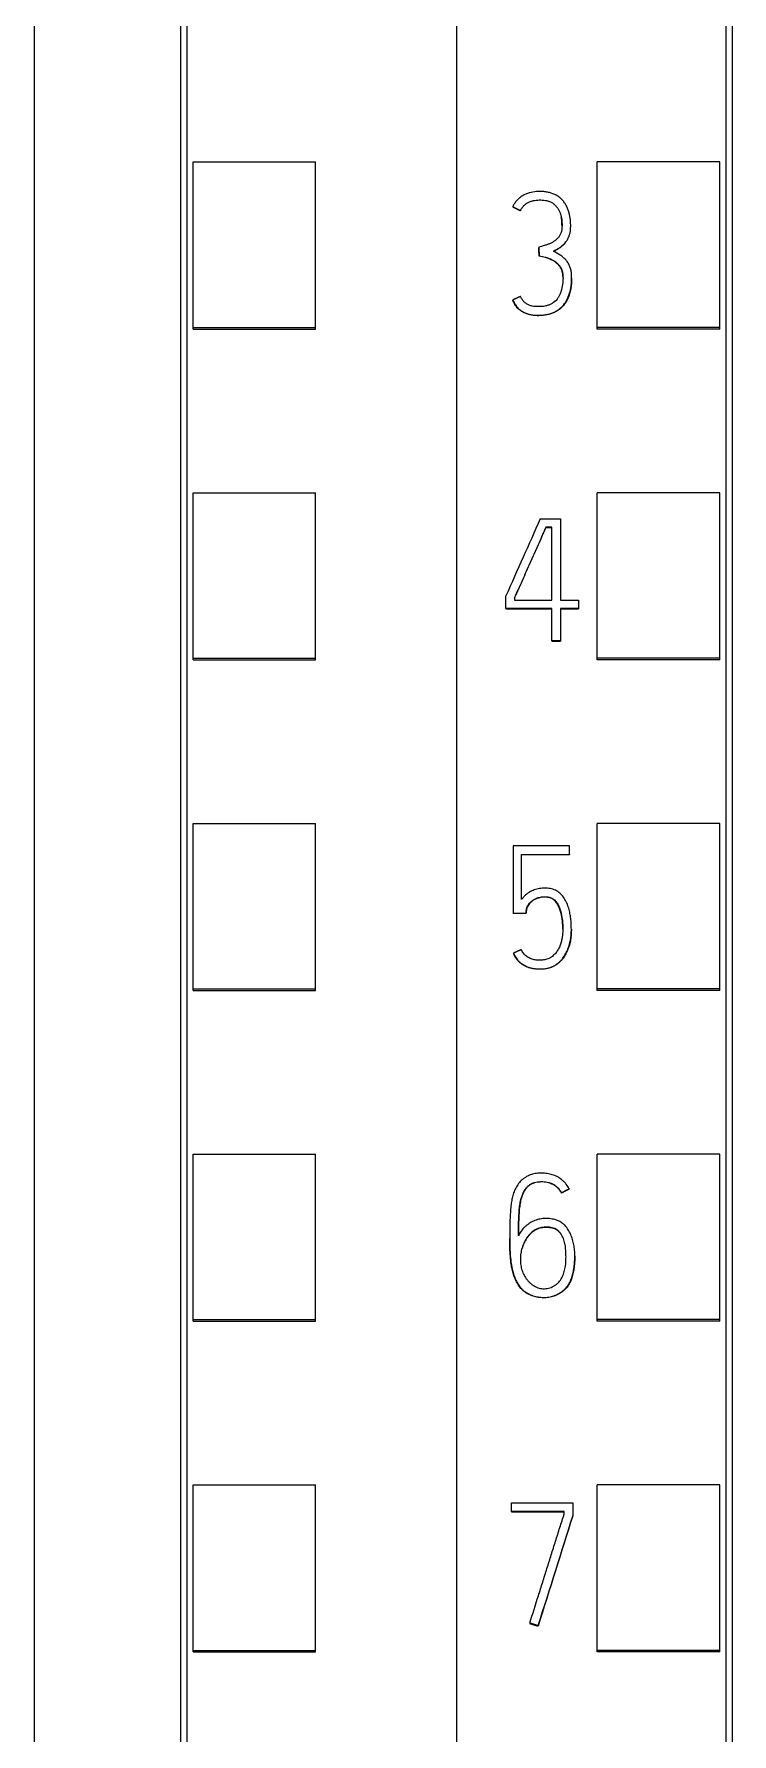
# Model space of a CAD drawing. Header units: millimetres. Extents: x 4134 to 7422, y 1400 to 3585.
# Drawn here: x 6035.75 to 6047.15, y 3314.99 to 3342.76 of the extents above; entities that cross this region are included whole.
import ezdxf

# ---------------------------------------------------------------- set-up
doc = ezdxf.new("R2010")
doc.units = ezdxf.units.MM
doc.layers.add('000-PI-Oprema', color=30, linetype='Continuous', lineweight=5)

# ---------------------------------------------------------------- blocks, each defined once
blk = doc.blocks.new('S7-1500 DQ HF - 6ES7522-1BL01-0AB0')
at = {"layer": '000-PI-Oprema', "color": 0, "linetype": 'ByBlock', "lineweight": 0}
for p, q in [((0, 134.681), (0, 21.262)), ((4.4, 132.4), (4.4, 23.585)), ((2.3, 112.178), (2.3, 114.881)), ((4.3, 114.881), (2.3, 114.881)), ((4.3, 112.178), (4.3, 114.881)), ((0.919, 114.15), (0.919, 114.144)), ((1.046, 114.087), (1.046, 114.081)), ((1.865, 113.833), (1.865, 113.839)), ((1.343, 113.487), (1.343, 113.481)), ((1.351, 113.349), (1.351, 113.343)), ((1.881, 112.982), (1.881, 112.989)), ((0.919, 112.628), (0.919, 112.622)), ((4.3, 112.178), (2.3, 112.178)), ((2.3, 112.149), (2.3, 112.178)), ((4.3, 112.149), (4.3, 112.178)), ((4.3, 112.149), (2.3, 112.149)), ((2.3, 106.777), (2.3, 109.479)), ((4.3, 109.479), (2.3, 109.479)), ((4.3, 106.777), (4.3, 109.479)), ((1.368, 109.054), (1.698, 109.054)), ((1.46, 108.916), (1.46, 108.909)), ((1.557, 108.916), (1.46, 108.916)), ((1.46, 108.909), (1.557, 108.909)), ((1.557, 107.727), (1.557, 108.916)), ((1.698, 109.054), (1.698, 107.727)), ((0.808, 107.589), (0.808, 107.794)), ((0.946, 107.763), (0.946, 107.727)), ((0.946, 107.727), (1.557, 107.727)), ((1.698, 107.727), (1.992, 107.727)), ((1.992, 107.727), (1.992, 107.589)), ((0.808, 107.589), (0.808, 107.583)), ((1.557, 107.589), (0.808, 107.589)), ((0.808, 107.583), (1.557, 107.583)), ((1.557, 107.062), (1.557, 107.589)), ((1.698, 107.589), (1.698, 107.062)), ((1.992, 107.589), (1.698, 107.589)), ((1.698, 107.583), (1.992, 107.583)), ((1.992, 107.589), (1.992, 107.583)), ((1.557, 107.062), (1.557, 107.055)), ((1.698, 107.062), (1.557, 107.062)), ((1.557, 107.055), (1.698, 107.055)), ((1.698, 107.062), (1.698, 107.055)), ((2.3, 106.749), (2.3, 106.777)), ((4.3, 106.777), (2.3, 106.777)), ((4.3, 106.749), (2.3, 106.749)), ((4.3, 106.749), (4.3, 106.777)), ((2.3, 101.375), (2.3, 104.078)), ((4.3, 104.078), (2.3, 104.078)), ((4.3, 101.375), (4.3, 104.078)), ((0.924, 103.71), (0.924, 102.615)), ((1.848, 103.71), (0.924, 103.71)), ((1.063, 102.836), (1.063, 103.571)), ((1.063, 103.571), (1.848, 103.571)), ((1.848, 103.565), (1.063, 103.565)), ((1.848, 103.571), (1.848, 103.71)), ((1.848, 103.571), (1.848, 103.565)), ((0.924, 102.615), (0.924, 102.609)), ((0.924, 102.615), (1.135, 102.615)), ((1.135, 102.609), (0.924, 102.609)), ((1.135, 102.615), (1.135, 102.609)), ((1.876, 102.351), (1.876, 102.357)), ((0.93, 101.96), (0.93, 101.954)), ((2.3, 101.349), (2.3, 101.375)), ((4.3, 101.375), (2.3, 101.375)), ((4.3, 101.349), (2.3, 101.349)), ((4.3, 101.349), (4.3, 101.375)), ((2.3, 95.974), (2.3, 98.676)), ((4.3, 98.676), (2.3, 98.676)), ((4.3, 95.974), (4.3, 98.676)), ((1.713, 98.046), (1.713, 98.04)), ((1.841, 98.113), (1.841, 98.107)), ((0.87, 97.309), (0.87, 97.302)), ((1.933, 97.01), (1.933, 97.016)), ((4.3, 95.974), (2.3, 95.974)), ((2.3, 95.949), (2.3, 95.974)), ((4.3, 95.949), (2.3, 95.949)), ((4.3, 95.949), (4.3, 95.974)), ((2.3, 90.572), (2.3, 93.274)), ((4.3, 93.274), (2.3, 93.274)), ((4.3, 90.572), (4.3, 93.274)), ((0.901, 92.839), (0.901, 92.98)), ((0.901, 92.98), (1.899, 92.98)), ((1.761, 92.839), (0.901, 92.839)), ((0.901, 92.839), (0.901, 92.833)), ((0.901, 92.833), (1.761, 92.833)), ((1.761, 92.801), (1.761, 92.839)), ((1.899, 92.98), (1.899, 92.779)), ((1.899, 92.779), (1.899, 92.772)), ((1.198, 91.019), (1.198, 91.013)), ((1.331, 90.975), (1.331, 90.969)), ((4.3, 90.572), (2.3, 90.572)), ((2.3, 90.549), (2.3, 90.572)), ((4.3, 90.549), (2.3, 90.549)), ((4.3, 90.549), (4.3, 90.572))]:
    blk.add_line(p, q, dxfattribs=at)
at = {"layer": '000-PI-Oprema', "color": 7, "linetype": 'Continuous', "lineweight": 13}
for centre, major_axis, ratio, start_param, end_param in [((-13.128, 13.496), (445.97, 1008.13), 0.023126, 1.486101, 1.487357), ((-3.089, 15.101), (313.738, 999.409), 0.017713, 1.498557, 1.500366), ((-3.018, 16.231), (311.41, 991.927), 0.017584, 1.499077, 1.5009)]:
    blk.add_ellipse(centre, major_axis=major_axis, ratio=ratio, start_param=start_param, end_param=end_param, dxfattribs=at)
at = {"layer": '000-PI-Oprema', "color": 0, "linetype": 'ByBlock', "lineweight": 0}
for points, knots in [([(4.5, 132.586), (4.5, 129.542), (4.5, 119.972), (4.5, 105.802), (4.5, 91.235), (4.5, 77.025), (4.5, 62.731), (4.5, 47.245), (4.5, 34.605), (4.5, 26.64), (4.5, 23.299)], [0, 0, 0, 0, 0.083934, 0.263736, 0.389889, 0.484142, 0.653794, 0.78188, 0.908517, 1, 1, 1, 1]), ([(1.582, 113.424), (1.6, 113.433), (1.617, 113.442), (1.652, 113.462), (1.669, 113.472), (1.694, 113.489), (1.702, 113.494), (1.718, 113.506), (1.726, 113.513), (1.741, 113.526), (1.748, 113.533), (1.762, 113.547), (1.769, 113.555), (1.789, 113.578), (1.801, 113.594), (1.816, 113.62), (1.821, 113.629), (1.83, 113.647), (1.834, 113.656), (1.845, 113.684), (1.851, 113.704), (1.859, 113.743), (1.861, 113.763), (1.864, 113.803), (1.865, 113.823), (1.865, 113.863), (1.864, 113.883), (1.86, 113.943), (1.854, 113.983), (1.841, 114.042), (1.836, 114.062), (1.824, 114.1), (1.81, 114.137), (1.791, 114.173), (1.77, 114.208), (1.758, 114.224), (1.733, 114.255), (1.712, 114.277), (1.689, 114.296), (1.673, 114.309), (1.665, 114.315), (1.622, 114.343), (1.586, 114.36), (1.538, 114.376), (1.528, 114.378), (1.508, 114.383), (1.479, 114.39), (1.429, 114.397), (1.388, 114.399), (1.348, 114.399), (1.328, 114.398), (1.267, 114.394), (1.228, 114.388), (1.18, 114.374), (1.17, 114.371), (1.151, 114.364), (1.141, 114.36), (1.113, 114.348), (1.078, 114.329), (1.045, 114.306), (1.021, 114.286), (1.013, 114.28), (0.999, 114.266), (0.992, 114.259), (0.971, 114.236), (0.959, 114.22), (0.942, 114.195), (0.937, 114.187), (0.927, 114.169), (0.923, 114.16), (0.919, 114.15)], [0, 0, 0, 0, 0.03125, 0.03125, 0.0625, 0.0625, 0.078125, 0.078125, 0.09375, 0.09375, 0.109375, 0.109375, 0.125, 0.125, 0.15625, 0.15625, 0.171875, 0.171875, 0.1875, 0.1875, 0.21875, 0.21875, 0.25, 0.25, 0.28125, 0.28125, 0.3125, 0.3125, 0.375, 0.375, 0.40625, 0.40625, 0.4375, 0.46875, 0.46875, 0.5, 0.5, 0.53125, 0.546875, 0.546875, 0.5625, 0.5625, 0.625, 0.625, 0.640625, 0.640625, 0.65625, 0.6875, 0.71875, 0.71875, 0.75, 0.75, 0.8125, 0.8125, 0.828125, 0.828125, 0.84375, 0.84375, 0.875, 0.90625, 0.90625, 0.921875, 0.921875, 0.9375, 0.9375, 0.96875, 0.96875, 0.984375, 0.984375, 1, 1, 1, 1]), ([(1.046, 114.087), (1.054, 114.102), (1.062, 114.116), (1.08, 114.143), (1.091, 114.156), (1.108, 114.173), (1.114, 114.179), (1.127, 114.19), (1.133, 114.195), (1.146, 114.205), (1.153, 114.209), (1.167, 114.218), (1.175, 114.222), (1.197, 114.232), (1.213, 114.238), (1.245, 114.248), (1.261, 114.251), (1.293, 114.256), (1.31, 114.258), (1.343, 114.261), (1.359, 114.261), (1.409, 114.26), (1.442, 114.256), (1.482, 114.247), (1.49, 114.245), (1.506, 114.24), (1.514, 114.237), (1.537, 114.228), (1.552, 114.22), (1.573, 114.207), (1.58, 114.202), (1.593, 114.192), (1.599, 114.186), (1.617, 114.17), (1.628, 114.157), (1.644, 114.138), (1.649, 114.131), (1.658, 114.117), (1.671, 114.096), (1.682, 114.074), (1.694, 114.044), (1.7, 114.028), (1.709, 113.996), (1.712, 113.98), (1.72, 113.931), (1.723, 113.899), (1.724, 113.849), (1.723, 113.833), (1.722, 113.8), (1.721, 113.783), (1.717, 113.759), (1.715, 113.751), (1.711, 113.735), (1.708, 113.727), (1.7, 113.704), (1.692, 113.689), (1.679, 113.668), (1.674, 113.661), (1.664, 113.648), (1.659, 113.641), (1.648, 113.629), (1.642, 113.623), (1.63, 113.612), (1.624, 113.606), (1.604, 113.591), (1.59, 113.581), (1.562, 113.565), (1.548, 113.557), (1.517, 113.543), (1.502, 113.537), (1.47, 113.526), (1.455, 113.521), (1.407, 113.506), (1.375, 113.497), (1.343, 113.487)], [0, 0, 0, 0, 0.03125, 0.03125, 0.0625, 0.0625, 0.078125, 0.078125, 0.09375, 0.09375, 0.109375, 0.109375, 0.125, 0.125, 0.15625, 0.15625, 0.1875, 0.1875, 0.21875, 0.21875, 0.25, 0.25, 0.3125, 0.3125, 0.328125, 0.328125, 0.34375, 0.34375, 0.375, 0.375, 0.390625, 0.390625, 0.40625, 0.40625, 0.4375, 0.4375, 0.453125, 0.453125, 0.46875, 0.5, 0.5, 0.53125, 0.53125, 0.5625, 0.5625, 0.625, 0.625, 0.65625, 0.65625, 0.6875, 0.6875, 0.703125, 0.703125, 0.71875, 0.71875, 0.75, 0.75, 0.765625, 0.765625, 0.78125, 0.78125, 0.796875, 0.796875, 0.8125, 0.8125, 0.84375, 0.84375, 0.875, 0.875, 0.90625, 0.90625, 0.9375, 0.9375, 1, 1, 1, 1]), ([(1.723, 113.844), (1.723, 113.848), (1.723, 113.852), (1.723, 113.889), (1.721, 113.922), (1.714, 113.965), (1.711, 113.976), (1.709, 113.987)], [0, 0, 0, 0, 0.087818, 0.087818, 0.771228, 0.771228, 1, 1, 1, 1]), ([(0.919, 112.628), (0.927, 112.609), (0.937, 112.59), (0.958, 112.554), (0.969, 112.536), (0.989, 112.511), (0.996, 112.503), (1.011, 112.488), (1.018, 112.481), (1.042, 112.461), (1.06, 112.449), (1.087, 112.433), (1.096, 112.428), (1.115, 112.419), (1.125, 112.415), (1.154, 112.403), (1.174, 112.397), (1.215, 112.387), (1.236, 112.383), (1.278, 112.379), (1.299, 112.377), (1.341, 112.377), (1.362, 112.377), (1.404, 112.379), (1.425, 112.381), (1.456, 112.386), (1.467, 112.388), (1.487, 112.392), (1.497, 112.394), (1.528, 112.402), (1.548, 112.408), (1.577, 112.42), (1.587, 112.424), (1.606, 112.433), (1.616, 112.438), (1.643, 112.453), (1.661, 112.465), (1.694, 112.49), (1.709, 112.504), (1.739, 112.534), (1.753, 112.55), (1.778, 112.584), (1.789, 112.601), (1.804, 112.629), (1.809, 112.638), (1.818, 112.657), (1.822, 112.667), (1.842, 112.716), (1.854, 112.756), (1.867, 112.817), (1.87, 112.837), (1.876, 112.879), (1.878, 112.9), (1.881, 112.942), (1.881, 112.962), (1.881, 113.004), (1.881, 113.025), (1.878, 113.066), (1.875, 113.087), (1.869, 113.118), (1.866, 113.128), (1.86, 113.149), (1.856, 113.159), (1.845, 113.188), (1.836, 113.207), (1.82, 113.235), (1.815, 113.244), (1.802, 113.261), (1.796, 113.269), (1.775, 113.294), (1.76, 113.308), (1.728, 113.336), (1.71, 113.348), (1.674, 113.371), (1.656, 113.382), (1.619, 113.404), (1.601, 113.414), (1.582, 113.424)], [0, 0, 0, 0, 0.03125, 0.03125, 0.0625, 0.0625, 0.078125, 0.078125, 0.09375, 0.09375, 0.125, 0.125, 0.140625, 0.140625, 0.15625, 0.15625, 0.1875, 0.1875, 0.21875, 0.21875, 0.25, 0.25, 0.28125, 0.28125, 0.3125, 0.3125, 0.328125, 0.328125, 0.34375, 0.34375, 0.375, 0.375, 0.390625, 0.390625, 0.40625, 0.40625, 0.4375, 0.4375, 0.46875, 0.46875, 0.5, 0.5, 0.53125, 0.53125, 0.546875, 0.546875, 0.5625, 0.5625, 0.625, 0.625, 0.65625, 0.65625, 0.6875, 0.6875, 0.71875, 0.71875, 0.75, 0.75, 0.78125, 0.78125, 0.796875, 0.796875, 0.8125, 0.8125, 0.84375, 0.84375, 0.859375, 0.859375, 0.875, 0.875, 0.90625, 0.90625, 0.9375, 0.9375, 0.96875, 0.96875, 1, 1, 1, 1]), ([(1.351, 113.349), (1.386, 113.344), (1.419, 113.336), (1.469, 113.322), (1.485, 113.317), (1.517, 113.305), (1.533, 113.298), (1.556, 113.287), (1.564, 113.283), (1.579, 113.274), (1.587, 113.27), (1.608, 113.256), (1.622, 113.246), (1.642, 113.229), (1.648, 113.223), (1.661, 113.211), (1.666, 113.204), (1.683, 113.184), (1.693, 113.17), (1.706, 113.148), (1.71, 113.14), (1.717, 113.125), (1.721, 113.117), (1.729, 113.092), (1.733, 113.076), (1.738, 113.042), (1.739, 113.024), (1.74, 112.99), (1.74, 112.973), (1.737, 112.921), (1.733, 112.887), (1.725, 112.837), (1.721, 112.82), (1.713, 112.786), (1.708, 112.77), (1.697, 112.737), (1.691, 112.721), (1.68, 112.698), (1.676, 112.69), (1.667, 112.675), (1.662, 112.667), (1.638, 112.631), (1.615, 112.607), (1.58, 112.581), (1.572, 112.576), (1.557, 112.567), (1.55, 112.563), (1.527, 112.551), (1.511, 112.545), (1.477, 112.534), (1.461, 112.53), (1.427, 112.524), (1.393, 112.519), (1.358, 112.518), (1.323, 112.518), (1.306, 112.518), (1.272, 112.521), (1.254, 112.523), (1.221, 112.53), (1.204, 112.535), (1.171, 112.548), (1.156, 112.555), (1.134, 112.57), (1.127, 112.575), (1.114, 112.587), (1.108, 112.593), (1.096, 112.605), (1.091, 112.612), (1.08, 112.626), (1.075, 112.633), (1.061, 112.655), (1.053, 112.67), (1.046, 112.686)], [0, 0, 0, 0, 0.0625, 0.0625, 0.09375, 0.09375, 0.125, 0.125, 0.140625, 0.140625, 0.15625, 0.15625, 0.1875, 0.1875, 0.203125, 0.203125, 0.21875, 0.21875, 0.25, 0.25, 0.265625, 0.265625, 0.28125, 0.28125, 0.3125, 0.3125, 0.34375, 0.34375, 0.375, 0.375, 0.4375, 0.4375, 0.46875, 0.46875, 0.5, 0.5, 0.53125, 0.53125, 0.546875, 0.546875, 0.5625, 0.5625, 0.625, 0.625, 0.640625, 0.640625, 0.65625, 0.65625, 0.6875, 0.6875, 0.71875, 0.71875, 0.75, 0.78125, 0.78125, 0.8125, 0.8125, 0.84375, 0.84375, 0.875, 0.875, 0.90625, 0.90625, 0.921875, 0.921875, 0.9375, 0.9375, 0.953125, 0.953125, 0.96875, 0.96875, 1, 1, 1, 1]), ([(1.74, 112.985), (1.74, 112.991), (1.74, 112.996), (1.74, 113.01), (1.739, 113.018), (1.738, 113.035), (1.737, 113.044), (1.733, 113.07), (1.729, 113.086), (1.721, 113.111), (1.717, 113.119), (1.71, 113.134), (1.706, 113.142), (1.693, 113.164), (1.683, 113.178), (1.661, 113.205), (1.648, 113.217), (1.622, 113.24), (1.608, 113.25), (1.579, 113.268), (1.564, 113.277), (1.533, 113.292), (1.517, 113.299), (1.485, 113.31), (1.469, 113.316), (1.419, 113.33), (1.386, 113.337), (1.351, 113.343)], [0, 0, 0, 0, 0.026635, 0.026635, 0.070879, 0.070879, 0.115123, 0.115123, 0.20361, 0.20361, 0.247854, 0.247854, 0.292098, 0.292098, 0.380586, 0.380586, 0.469074, 0.469074, 0.557561, 0.557561, 0.646049, 0.646049, 0.734537, 0.734537, 0.823025, 0.823025, 1, 1, 1, 1]), ([(1.77, 113.55), (1.759, 113.537), (1.747, 113.526), (1.727, 113.508), (1.719, 113.501), (1.703, 113.489), (1.695, 113.483), (1.67, 113.466), (1.652, 113.456), (1.618, 113.436), (1.6, 113.427), (1.582, 113.418)], [0, 0, 0, 0, 0.218648, 0.218648, 0.348874, 0.348874, 0.479099, 0.479099, 0.739549, 0.739549, 1, 1, 1, 1]), ([(1.881, 112.982), (1.881, 112.982), (1.881, 112.981), (1.881, 112.96), (1.881, 112.939), (1.878, 112.897), (1.876, 112.876), (1.871, 112.834), (1.867, 112.814), (1.855, 112.752), (1.843, 112.713), (1.824, 112.664), (1.82, 112.655), (1.811, 112.636), (1.806, 112.626), (1.791, 112.598), (1.78, 112.58), (1.755, 112.547), (1.741, 112.53), (1.719, 112.508), (1.712, 112.5), (1.696, 112.486), (1.688, 112.479), (1.663, 112.46), (1.646, 112.448), (1.618, 112.433), (1.609, 112.428), (1.59, 112.419), (1.58, 112.415), (1.531, 112.395), (1.49, 112.385), (1.427, 112.375), (1.406, 112.373), (1.364, 112.371), (1.343, 112.37), (1.301, 112.371), (1.28, 112.372), (1.248, 112.376), (1.238, 112.377), (1.217, 112.381), (1.206, 112.383), (1.175, 112.39), (1.155, 112.397), (1.126, 112.408), (1.116, 112.412), (1.097, 112.422), (1.088, 112.427), (1.06, 112.443), (1.043, 112.455), (1.019, 112.475), (1.011, 112.482), (0.996, 112.497), (0.989, 112.505), (0.969, 112.53), (0.958, 112.548), (0.937, 112.584), (0.927, 112.603), (0.919, 112.622)], [0, 0, 0, 0, 0.001389, 0.001389, 0.044807, 0.044807, 0.088225, 0.088225, 0.131643, 0.131643, 0.218479, 0.218479, 0.240188, 0.240188, 0.261896, 0.261896, 0.305314, 0.305314, 0.348732, 0.348732, 0.370441, 0.370441, 0.39215, 0.39215, 0.435568, 0.435568, 0.457277, 0.457277, 0.478986, 0.478986, 0.565821, 0.565821, 0.609239, 0.609239, 0.652657, 0.652657, 0.696075, 0.696075, 0.717784, 0.717784, 0.739493, 0.739493, 0.782911, 0.782911, 0.80462, 0.80462, 0.826329, 0.826329, 0.869746, 0.869746, 0.891455, 0.891455, 0.913164, 0.913164, 0.956582, 0.956582, 1, 1, 1, 1]), ([(1.46, 108.916), (1.449, 108.892), (1.439, 108.868), (1.417, 108.819), (1.407, 108.795), (1.375, 108.723), (1.354, 108.675), (1.311, 108.579), (1.29, 108.531), (1.247, 108.435), (1.226, 108.387), (1.183, 108.291), (1.162, 108.243), (1.119, 108.147), (1.097, 108.099), (1.055, 108.003), (1.033, 107.955), (1.001, 107.883), (0.99, 107.859), (0.974, 107.823), (0.968, 107.811), (0.958, 107.787), (0.952, 107.775), (0.946, 107.763)], [0, 0, 0, 0, 0.0625, 0.0625, 0.125, 0.125, 0.25, 0.25, 0.375, 0.375, 0.5, 0.5, 0.625, 0.625, 0.75, 0.75, 0.875, 0.875, 0.9375, 0.9375, 0.96875, 0.96875, 1, 1, 1, 1]), ([(0.946, 107.757), (0.952, 107.769), (0.958, 107.781), (0.968, 107.805), (0.974, 107.817), (0.99, 107.853), (1.001, 107.877), (1.033, 107.949), (1.055, 107.997), (1.097, 108.093), (1.119, 108.141), (1.162, 108.237), (1.183, 108.285), (1.226, 108.381), (1.247, 108.429), (1.29, 108.525), (1.311, 108.573), (1.354, 108.669), (1.375, 108.717), (1.407, 108.789), (1.417, 108.813), (1.439, 108.861), (1.449, 108.885), (1.46, 108.909)], [0, 0, 0, 0, 0.03125, 0.03125, 0.0625, 0.0625, 0.125, 0.125, 0.25, 0.25, 0.375, 0.375, 0.5, 0.5, 0.625, 0.625, 0.75, 0.75, 0.875, 0.875, 0.9375, 0.9375, 1, 1, 1, 1]), ([(0.93, 101.96), (0.942, 101.933), (0.956, 101.908), (0.98, 101.872), (0.988, 101.861), (1.007, 101.838), (1.018, 101.828), (1.039, 101.808), (1.05, 101.799), (1.074, 101.782), (1.085, 101.774), (1.11, 101.759), (1.123, 101.752), (1.15, 101.74), (1.163, 101.735), (1.191, 101.725), (1.205, 101.721), (1.233, 101.714), (1.248, 101.712), (1.277, 101.708), (1.291, 101.707), (1.313, 101.705), (1.32, 101.705), (1.335, 101.704), (1.342, 101.704), (1.364, 101.703), (1.379, 101.703), (1.408, 101.703), (1.423, 101.704), (1.452, 101.708), (1.466, 101.71), (1.495, 101.716), (1.51, 101.72), (1.551, 101.734), (1.578, 101.745), (1.617, 101.767), (1.629, 101.775), (1.653, 101.792), (1.664, 101.801), (1.686, 101.821), (1.697, 101.831), (1.717, 101.852), (1.727, 101.864), (1.753, 101.899), (1.769, 101.923), (1.79, 101.961), (1.797, 101.974), (1.809, 102.001), (1.815, 102.014), (1.831, 102.055), (1.84, 102.083), (1.855, 102.139), (1.861, 102.168), (1.867, 102.211), (1.869, 102.225), (1.872, 102.254), (1.873, 102.269), (1.876, 102.313), (1.876, 102.342), (1.875, 102.4), (1.873, 102.458), (1.868, 102.516), (1.86, 102.574), (1.855, 102.602), (1.846, 102.645), (1.842, 102.66), (1.835, 102.688), (1.83, 102.702), (1.817, 102.744), (1.806, 102.771), (1.786, 102.811), (1.779, 102.824), (1.765, 102.849), (1.757, 102.861), (1.731, 102.896), (1.712, 102.918), (1.667, 102.957), (1.643, 102.974), (1.603, 102.993), (1.589, 102.999), (1.561, 103.008), (1.547, 103.012), (1.518, 103.017), (1.503, 103.019), (1.474, 103.021), (1.459, 103.021), (1.429, 103.021), (1.415, 103.02), (1.386, 103.018), (1.371, 103.016), (1.342, 103.012), (1.328, 103.009), (1.299, 103.002), (1.285, 102.998), (1.257, 102.988), (1.243, 102.982), (1.217, 102.97), (1.204, 102.963), (1.179, 102.948), (1.166, 102.939), (1.143, 102.922), (1.132, 102.912), (1.11, 102.892), (1.1, 102.882), (1.081, 102.86), (1.071, 102.848), (1.063, 102.836)], [0, 0, 0, 0, 0.03125, 0.03125, 0.046875, 0.046875, 0.0625, 0.0625, 0.078125, 0.078125, 0.09375, 0.09375, 0.109375, 0.109375, 0.125, 0.125, 0.140625, 0.140625, 0.15625, 0.15625, 0.171875, 0.171875, 0.179688, 0.179688, 0.1875, 0.1875, 0.203125, 0.203125, 0.21875, 0.21875, 0.234375, 0.234375, 0.25, 0.25, 0.28125, 0.28125, 0.296875, 0.296875, 0.3125, 0.3125, 0.328125, 0.328125, 0.34375, 0.34375, 0.375, 0.375, 0.390625, 0.390625, 0.40625, 0.40625, 0.4375, 0.4375, 0.46875, 0.46875, 0.484375, 0.484375, 0.5, 0.5, 0.53125, 0.53125, 0.5625, 0.59375, 0.59375, 0.625, 0.625, 0.640625, 0.640625, 0.65625, 0.65625, 0.6875, 0.6875, 0.703125, 0.703125, 0.71875, 0.71875, 0.75, 0.75, 0.78125, 0.78125, 0.796875, 0.796875, 0.8125, 0.8125, 0.828125, 0.828125, 0.84375, 0.84375, 0.859375, 0.859375, 0.875, 0.875, 0.890625, 0.890625, 0.90625, 0.90625, 0.921875, 0.921875, 0.9375, 0.9375, 0.953125, 0.953125, 0.96875, 0.96875, 0.984375, 0.984375, 1, 1, 1, 1]), ([(1.135, 102.615), (1.136, 102.638), (1.139, 102.661), (1.148, 102.694), (1.152, 102.705), (1.161, 102.726), (1.166, 102.737), (1.178, 102.756), (1.185, 102.765), (1.2, 102.783), (1.208, 102.791), (1.225, 102.807), (1.234, 102.814), (1.253, 102.828), (1.263, 102.834), (1.283, 102.845), (1.293, 102.85), (1.314, 102.859), (1.325, 102.863), (1.359, 102.873), (1.381, 102.877), (1.416, 102.88), (1.428, 102.881), (1.451, 102.88), (1.462, 102.88), (1.485, 102.878), (1.497, 102.876), (1.514, 102.872), (1.519, 102.871), (1.53, 102.868), (1.536, 102.866), (1.552, 102.86), (1.563, 102.855), (1.582, 102.843), (1.592, 102.836), (1.609, 102.821), (1.617, 102.812), (1.632, 102.794), (1.638, 102.785), (1.657, 102.755), (1.667, 102.735), (1.685, 102.692), (1.693, 102.67), (1.712, 102.604), (1.721, 102.56), (1.73, 102.492), (1.732, 102.469), (1.735, 102.423), (1.736, 102.4), (1.737, 102.331), (1.735, 102.286), (1.726, 102.218), (1.723, 102.195), (1.715, 102.162), (1.712, 102.15), (1.706, 102.128), (1.703, 102.117), (1.692, 102.084), (1.683, 102.063), (1.667, 102.032), (1.662, 102.022), (1.65, 102.002), (1.644, 101.992), (1.623, 101.964), (1.609, 101.946), (1.584, 101.922), (1.575, 101.915), (1.557, 101.9), (1.547, 101.893), (1.528, 101.881), (1.517, 101.876), (1.496, 101.866), (1.486, 101.862), (1.452, 101.852), (1.429, 101.848), (1.395, 101.845), (1.383, 101.844), (1.36, 101.843), (1.348, 101.843), (1.313, 101.845), (1.29, 101.847), (1.257, 101.854), (1.245, 101.857), (1.223, 101.864), (1.212, 101.868), (1.18, 101.883), (1.161, 101.895), (1.133, 101.916), (1.124, 101.924), (1.108, 101.94), (1.092, 101.958), (1.08, 101.977), (1.068, 101.997), (1.062, 102.007), (1.057, 102.018)], [0, 0, 0, 0, 0.03125, 0.03125, 0.046875, 0.046875, 0.0625, 0.0625, 0.078125, 0.078125, 0.09375, 0.09375, 0.109375, 0.109375, 0.125, 0.125, 0.140625, 0.140625, 0.15625, 0.15625, 0.1875, 0.1875, 0.203125, 0.203125, 0.21875, 0.21875, 0.234375, 0.234375, 0.242187, 0.242187, 0.25, 0.25, 0.265625, 0.265625, 0.28125, 0.28125, 0.296875, 0.296875, 0.3125, 0.3125, 0.34375, 0.34375, 0.375, 0.375, 0.4375, 0.4375, 0.46875, 0.46875, 0.5, 0.5, 0.5625, 0.5625, 0.59375, 0.59375, 0.609375, 0.609375, 0.625, 0.625, 0.65625, 0.65625, 0.671875, 0.671875, 0.6875, 0.6875, 0.71875, 0.71875, 0.734375, 0.734375, 0.75, 0.75, 0.765625, 0.765625, 0.78125, 0.78125, 0.8125, 0.8125, 0.828125, 0.828125, 0.84375, 0.84375, 0.875, 0.875, 0.890625, 0.890625, 0.90625, 0.90625, 0.9375, 0.9375, 0.953125, 0.953125, 0.96875, 0.984375, 0.984375, 1, 1, 1, 1]), ([(1.736, 102.352), (1.736, 102.358), (1.736, 102.364), (1.736, 102.393), (1.735, 102.416), (1.732, 102.461), (1.73, 102.484), (1.724, 102.529), (1.721, 102.552), (1.712, 102.597), (1.706, 102.62), (1.696, 102.653), (1.692, 102.664), (1.685, 102.685), (1.681, 102.696), (1.667, 102.728), (1.657, 102.749), (1.639, 102.778), (1.632, 102.787), (1.617, 102.805), (1.609, 102.814), (1.592, 102.829), (1.583, 102.836), (1.563, 102.849), (1.553, 102.854), (1.531, 102.862), (1.52, 102.865), (1.497, 102.87), (1.486, 102.871), (1.463, 102.874), (1.451, 102.874), (1.428, 102.874), (1.417, 102.874), (1.393, 102.872), (1.382, 102.871), (1.359, 102.866), (1.337, 102.861), (1.315, 102.853), (1.294, 102.844), (1.283, 102.839), (1.253, 102.822), (1.234, 102.809), (1.209, 102.786), (1.201, 102.777), (1.186, 102.76), (1.179, 102.75), (1.166, 102.731), (1.161, 102.721), (1.152, 102.7), (1.148, 102.689), (1.142, 102.666), (1.14, 102.655), (1.137, 102.632), (1.136, 102.62), (1.135, 102.609)], [0, 0, 0, 0, 0.015899, 0.015899, 0.077406, 0.077406, 0.138912, 0.138912, 0.200418, 0.200418, 0.261925, 0.261925, 0.292678, 0.292678, 0.323431, 0.323431, 0.384937, 0.384937, 0.41569, 0.41569, 0.446443, 0.446443, 0.477197, 0.477197, 0.50795, 0.50795, 0.538703, 0.538703, 0.569456, 0.569456, 0.600209, 0.600209, 0.630962, 0.630962, 0.661715, 0.661715, 0.692469, 0.723222, 0.723222, 0.753975, 0.753975, 0.815481, 0.815481, 0.846234, 0.846234, 0.876987, 0.876987, 0.907741, 0.907741, 0.938494, 0.938494, 0.969247, 0.969247, 1, 1, 1, 1]), ([(1.876, 102.351), (1.876, 102.329), (1.875, 102.308), (1.873, 102.258), (1.871, 102.229), (1.865, 102.186), (1.862, 102.171), (1.857, 102.142), (1.853, 102.128), (1.843, 102.085), (1.834, 102.058), (1.813, 102.003), (1.801, 101.976), (1.774, 101.924), (1.758, 101.899), (1.732, 101.864), (1.723, 101.853), (1.703, 101.831), (1.693, 101.821), (1.66, 101.791), (1.637, 101.773), (1.599, 101.751), (1.586, 101.744), (1.559, 101.732), (1.545, 101.726), (1.504, 101.712), (1.475, 101.705), (1.431, 101.699), (1.417, 101.698), (1.387, 101.696), (1.372, 101.696), (1.343, 101.697), (1.329, 101.698), (1.299, 101.7), (1.285, 101.701), (1.255, 101.704), (1.241, 101.707), (1.212, 101.713), (1.198, 101.717), (1.17, 101.726), (1.156, 101.731), (1.129, 101.743), (1.116, 101.75), (1.09, 101.765), (1.078, 101.773), (1.054, 101.79), (1.042, 101.799), (1.02, 101.819), (1.01, 101.829), (0.991, 101.852), (0.982, 101.863), (0.956, 101.9), (0.942, 101.927), (0.93, 101.954)], [0, 0, 0, 0, 0.044434, 0.044434, 0.104157, 0.104157, 0.134018, 0.134018, 0.16388, 0.16388, 0.223602, 0.223602, 0.283325, 0.283325, 0.343048, 0.343048, 0.37291, 0.37291, 0.402771, 0.402771, 0.462494, 0.462494, 0.492355, 0.492355, 0.522217, 0.522217, 0.58194, 0.58194, 0.611801, 0.611801, 0.641663, 0.641663, 0.671524, 0.671524, 0.701386, 0.701386, 0.731247, 0.731247, 0.761108, 0.761108, 0.79097, 0.79097, 0.820831, 0.820831, 0.850693, 0.850693, 0.880554, 0.880554, 0.910416, 0.910416, 0.940277, 0.940277, 1, 1, 1, 1]), ([(1.841, 98.113), (1.827, 98.138), (1.811, 98.162), (1.784, 98.196), (1.775, 98.207), (1.755, 98.228), (1.745, 98.238), (1.712, 98.267), (1.689, 98.284), (1.652, 98.306), (1.639, 98.313), (1.612, 98.325), (1.599, 98.33), (1.558, 98.344), (1.53, 98.351), (1.488, 98.359), (1.473, 98.361), (1.444, 98.365), (1.43, 98.366), (1.387, 98.368), (1.358, 98.368), (1.315, 98.364), (1.301, 98.362), (1.272, 98.358), (1.258, 98.355), (1.216, 98.343), (1.189, 98.333), (1.15, 98.313), (1.138, 98.306), (1.113, 98.29), (1.101, 98.282), (1.067, 98.255), (1.047, 98.235), (1.018, 98.202), (1.009, 98.19), (0.992, 98.167), (0.985, 98.155), (0.963, 98.117), (0.951, 98.091), (0.93, 98.037), (0.922, 98.009), (0.908, 97.954), (0.903, 97.926), (0.894, 97.869), (0.89, 97.841), (0.881, 97.756), (0.877, 97.698), (0.873, 97.584), (0.872, 97.526), (0.869, 97.354), (0.868, 97.24), (0.874, 97.097), (0.876, 97.068), (0.879, 97.011), (0.882, 96.983), (0.891, 96.897), (0.9, 96.841), (0.917, 96.77), (0.92, 96.756), (0.928, 96.729), (0.933, 96.715), (0.947, 96.674), (0.957, 96.647), (0.975, 96.608), (0.982, 96.595), (0.996, 96.569), (1.003, 96.557), (1.027, 96.52), (1.045, 96.498), (1.075, 96.467), (1.086, 96.457), (1.108, 96.438), (1.12, 96.43), (1.156, 96.406), (1.182, 96.392), (1.222, 96.375), (1.236, 96.37), (1.264, 96.361), (1.278, 96.357), (1.32, 96.347), (1.348, 96.342), (1.391, 96.338), (1.406, 96.337), (1.435, 96.337), (1.45, 96.337), (1.493, 96.34), (1.521, 96.345), (1.563, 96.355), (1.577, 96.359), (1.605, 96.369), (1.619, 96.374), (1.658, 96.392), (1.684, 96.406), (1.719, 96.43), (1.731, 96.439), (1.754, 96.457), (1.764, 96.467), (1.795, 96.498), (1.813, 96.52), (1.837, 96.557), (1.844, 96.569), (1.857, 96.595), (1.863, 96.609), (1.88, 96.649), (1.889, 96.676), (1.9, 96.718), (1.903, 96.732), (1.909, 96.76), (1.911, 96.775), (1.918, 96.818), (1.922, 96.846), (1.931, 96.932), (1.934, 96.989), (1.932, 97.075), (1.93, 97.104), (1.923, 97.161), (1.919, 97.19), (1.906, 97.247), (1.899, 97.275), (1.881, 97.331), (1.87, 97.358), (1.845, 97.411), (1.831, 97.436), (1.798, 97.484), (1.779, 97.506), (1.747, 97.536), (1.735, 97.545), (1.711, 97.562), (1.699, 97.57), (1.673, 97.583), (1.66, 97.589), (1.632, 97.6), (1.618, 97.604), (1.576, 97.616), (1.547, 97.621), (1.503, 97.625), (1.488, 97.626), (1.459, 97.626), (1.444, 97.626), (1.401, 97.624), (1.372, 97.62), (1.329, 97.61), (1.314, 97.606), (1.287, 97.597), (1.273, 97.591), (1.234, 97.573), (1.208, 97.559), (1.172, 97.534), (1.16, 97.525), (1.137, 97.507), (1.127, 97.497), (1.095, 97.467), (1.076, 97.445), (1.041, 97.398), (1.025, 97.373), (1.012, 97.347)], [0, 0, 0, 0, 0.015625, 0.015625, 0.023437, 0.023437, 0.03125, 0.03125, 0.046875, 0.046875, 0.054687, 0.054687, 0.0625, 0.0625, 0.078125, 0.078125, 0.085937, 0.085937, 0.09375, 0.09375, 0.109375, 0.109375, 0.117187, 0.117187, 0.125, 0.125, 0.140625, 0.140625, 0.148437, 0.148437, 0.15625, 0.15625, 0.171875, 0.171875, 0.179687, 0.179687, 0.1875, 0.1875, 0.203125, 0.203125, 0.21875, 0.21875, 0.234375, 0.234375, 0.25, 0.25, 0.28125, 0.28125, 0.3125, 0.3125, 0.375, 0.375, 0.390625, 0.390625, 0.40625, 0.40625, 0.4375, 0.4375, 0.445313, 0.445313, 0.453125, 0.453125, 0.46875, 0.46875, 0.476563, 0.476563, 0.484375, 0.484375, 0.5, 0.5, 0.507813, 0.507813, 0.515625, 0.515625, 0.53125, 0.53125, 0.539063, 0.539063, 0.546875, 0.546875, 0.5625, 0.5625, 0.570313, 0.570313, 0.578125, 0.578125, 0.59375, 0.59375, 0.601563, 0.601563, 0.609375, 0.609375, 0.625, 0.625, 0.632813, 0.632813, 0.640625, 0.640625, 0.65625, 0.65625, 0.664063, 0.664063, 0.671875, 0.671875, 0.6875, 0.6875, 0.695313, 0.695313, 0.703125, 0.703125, 0.71875, 0.71875, 0.75, 0.75, 0.765625, 0.765625, 0.78125, 0.78125, 0.796875, 0.796875, 0.8125, 0.8125, 0.828125, 0.828125, 0.84375, 0.84375, 0.851563, 0.851563, 0.859375, 0.859375, 0.867188, 0.867188, 0.875, 0.875, 0.890625, 0.890625, 0.898438, 0.898438, 0.90625, 0.90625, 0.921875, 0.921875, 0.929688, 0.929688, 0.9375, 0.9375, 0.953125, 0.953125, 0.960938, 0.960938, 0.96875, 0.96875, 0.984375, 0.984375, 1, 1, 1, 1]), ([(1.012, 97.347), (1.012, 97.408), (1.012, 97.469), (1.014, 97.56), (1.015, 97.59), (1.018, 97.651), (1.019, 97.681), (1.023, 97.742), (1.025, 97.772), (1.032, 97.833), (1.037, 97.863), (1.045, 97.908), (1.049, 97.923), (1.056, 97.952), (1.06, 97.967), (1.075, 98.012), (1.086, 98.04), (1.104, 98.074), (1.108, 98.081), (1.116, 98.094), (1.121, 98.1), (1.134, 98.119), (1.144, 98.131), (1.16, 98.148), (1.166, 98.153), (1.177, 98.164), (1.184, 98.168), (1.203, 98.182), (1.216, 98.19), (1.237, 98.2), (1.244, 98.203), (1.258, 98.209), (1.266, 98.211), (1.288, 98.218), (1.303, 98.221), (1.334, 98.226), (1.349, 98.227), (1.38, 98.229), (1.396, 98.229), (1.427, 98.228), (1.442, 98.227), (1.473, 98.223), (1.495, 98.218), (1.517, 98.212), (1.532, 98.207), (1.54, 98.204), (1.561, 98.195), (1.575, 98.188), (1.602, 98.173), (1.615, 98.164), (1.633, 98.15), (1.639, 98.144), (1.65, 98.134), (1.656, 98.128), (1.672, 98.111), (1.681, 98.099), (1.699, 98.074), (1.707, 98.06), (1.713, 98.046)], [0, 0, 0, 0, 0.125, 0.125, 0.1875, 0.1875, 0.25, 0.25, 0.3125, 0.3125, 0.375, 0.375, 0.40625, 0.40625, 0.4375, 0.4375, 0.5, 0.5, 0.515625, 0.515625, 0.53125, 0.53125, 0.5625, 0.5625, 0.578125, 0.578125, 0.59375, 0.59375, 0.625, 0.625, 0.640625, 0.640625, 0.65625, 0.65625, 0.6875, 0.6875, 0.71875, 0.71875, 0.75, 0.75, 0.78125, 0.78125, 0.8125, 0.828125, 0.828125, 0.84375, 0.84375, 0.875, 0.875, 0.90625, 0.90625, 0.921875, 0.921875, 0.9375, 0.9375, 0.96875, 0.96875, 1, 1, 1, 1]), ([(1.713, 98.04), (1.7, 98.068), (1.682, 98.093), (1.656, 98.122), (1.651, 98.127), (1.639, 98.138), (1.634, 98.143), (1.615, 98.157), (1.603, 98.166), (1.576, 98.181), (1.562, 98.188), (1.534, 98.2), (1.519, 98.205), (1.489, 98.213), (1.474, 98.216), (1.443, 98.221), (1.428, 98.222), (1.382, 98.223), (1.351, 98.222), (1.306, 98.215), (1.29, 98.212), (1.261, 98.203), (1.246, 98.198), (1.218, 98.185), (1.205, 98.177), (1.179, 98.159), (1.168, 98.149), (1.146, 98.127), (1.136, 98.116), (1.118, 98.091), (1.11, 98.078), (1.095, 98.051), (1.088, 98.037), (1.076, 98.009), (1.071, 97.994), (1.057, 97.95), (1.049, 97.921), (1.037, 97.861), (1.033, 97.831), (1.025, 97.77), (1.023, 97.739), (1.019, 97.678), (1.018, 97.647), (1.015, 97.586), (1.015, 97.555), (1.012, 97.463), (1.012, 97.402), (1.012, 97.341)], [0, 0, 0, 0, 0.0625, 0.0625, 0.078125, 0.078125, 0.09375, 0.09375, 0.125, 0.125, 0.15625, 0.15625, 0.1875, 0.1875, 0.21875, 0.21875, 0.25, 0.25, 0.3125, 0.3125, 0.34375, 0.34375, 0.375, 0.375, 0.40625, 0.40625, 0.4375, 0.4375, 0.46875, 0.46875, 0.5, 0.5, 0.53125, 0.53125, 0.5625, 0.5625, 0.625, 0.625, 0.6875, 0.6875, 0.75, 0.75, 0.8125, 0.8125, 0.875, 0.875, 1, 1, 1, 1]), ([(1.285, 97.441), (1.31, 97.455), (1.338, 97.466), (1.38, 97.476), (1.395, 97.479), (1.424, 97.483), (1.454, 97.485), (1.483, 97.485), (1.512, 97.483), (1.527, 97.482), (1.556, 97.477), (1.57, 97.473), (1.598, 97.464), (1.612, 97.458), (1.638, 97.444), (1.65, 97.436), (1.672, 97.416), (1.682, 97.406), (1.701, 97.383), (1.709, 97.371), (1.724, 97.346), (1.731, 97.332), (1.749, 97.292), (1.758, 97.265), (1.769, 97.222), (1.772, 97.208), (1.777, 97.179), (1.779, 97.165), (1.784, 97.121), (1.786, 97.092), (1.788, 97.034), (1.789, 97.005), (1.787, 96.918), (1.782, 96.861), (1.764, 96.774), (1.757, 96.746), (1.742, 96.704), (1.736, 96.691), (1.724, 96.664), (1.717, 96.651), (1.694, 96.614), (1.675, 96.591), (1.649, 96.566), (1.644, 96.561), (1.632, 96.551), (1.627, 96.547), (1.609, 96.533), (1.597, 96.526), (1.571, 96.511), (1.558, 96.505), (1.53, 96.495), (1.502, 96.486), (1.473, 96.482), (1.444, 96.479), (1.429, 96.479), (1.399, 96.48), (1.385, 96.482), (1.356, 96.488), (1.342, 96.491), (1.3, 96.506), (1.274, 96.519), (1.237, 96.544), (1.225, 96.553), (1.203, 96.572), (1.182, 96.592), (1.162, 96.614), (1.144, 96.637), (1.135, 96.649), (1.111, 96.685), (1.097, 96.711), (1.08, 96.752), (1.075, 96.765), (1.066, 96.793), (1.062, 96.807), (1.052, 96.85), (1.048, 96.879), (1.044, 96.922), (1.044, 96.937), (1.043, 96.966), (1.043, 96.981), (1.046, 97.025), (1.049, 97.054), (1.06, 97.111), (1.067, 97.139), (1.082, 97.18), (1.087, 97.194), (1.098, 97.221), (1.105, 97.234), (1.125, 97.273), (1.14, 97.298), (1.165, 97.333), (1.174, 97.344), (1.194, 97.367), (1.204, 97.378), (1.236, 97.408), (1.259, 97.426), (1.285, 97.441)], [0, 0, 0, 0, 0.03125, 0.03125, 0.046875, 0.046875, 0.0625, 0.078125, 0.078125, 0.09375, 0.09375, 0.109375, 0.109375, 0.125, 0.125, 0.140625, 0.140625, 0.15625, 0.15625, 0.171875, 0.171875, 0.1875, 0.1875, 0.21875, 0.21875, 0.234375, 0.234375, 0.25, 0.25, 0.28125, 0.28125, 0.3125, 0.3125, 0.375, 0.375, 0.40625, 0.40625, 0.421875, 0.421875, 0.4375, 0.4375, 0.46875, 0.46875, 0.476563, 0.476563, 0.484375, 0.484375, 0.5, 0.5, 0.515625, 0.515625, 0.53125, 0.546875, 0.546875, 0.5625, 0.5625, 0.578125, 0.578125, 0.59375, 0.59375, 0.625, 0.625, 0.640625, 0.640625, 0.65625, 0.671875, 0.671875, 0.6875, 0.6875, 0.71875, 0.71875, 0.734375, 0.734375, 0.75, 0.75, 0.78125, 0.78125, 0.796875, 0.796875, 0.8125, 0.8125, 0.84375, 0.84375, 0.875, 0.875, 0.890625, 0.890625, 0.90625, 0.90625, 0.9375, 0.9375, 0.953125, 0.953125, 0.96875, 0.96875, 1, 1, 1, 1]), ([(1.705, 97.369), (1.701, 97.376), (1.696, 97.383), (1.681, 97.401), (1.671, 97.411), (1.654, 97.425), (1.648, 97.43), (1.636, 97.438), (1.63, 97.442), (1.611, 97.453), (1.597, 97.458), (1.569, 97.467), (1.555, 97.471), (1.526, 97.476), (1.512, 97.477), (1.483, 97.479), (1.468, 97.479), (1.424, 97.477), (1.395, 97.474), (1.352, 97.463), (1.338, 97.459), (1.318, 97.451), (1.311, 97.448), (1.298, 97.441), (1.291, 97.438), (1.285, 97.434)], [0, 0, 0, 0, 0.053747, 0.053747, 0.148372, 0.148372, 0.195685, 0.195685, 0.242998, 0.242998, 0.337623, 0.337623, 0.432248, 0.432248, 0.526874, 0.526874, 0.621499, 0.621499, 0.810749, 0.810749, 0.905375, 0.905375, 0.952687, 0.952687, 1, 1, 1, 1]), ([(1.933, 97.01), (1.933, 96.964), (1.93, 96.918), (1.923, 96.844), (1.919, 96.815), (1.912, 96.772), (1.909, 96.758), (1.904, 96.73), (1.9, 96.716), (1.89, 96.673), (1.881, 96.646), (1.865, 96.605), (1.859, 96.592), (1.846, 96.566), (1.838, 96.553), (1.815, 96.517), (1.797, 96.494), (1.767, 96.463), (1.756, 96.454), (1.734, 96.435), (1.722, 96.426), (1.686, 96.401), (1.661, 96.387), (1.621, 96.369), (1.608, 96.363), (1.58, 96.354), (1.566, 96.35), (1.524, 96.339), (1.496, 96.335), (1.452, 96.331), (1.437, 96.331), (1.408, 96.331), (1.394, 96.332), (1.35, 96.336), (1.322, 96.34), (1.279, 96.351), (1.265, 96.355), (1.238, 96.363), (1.224, 96.368), (1.184, 96.385), (1.159, 96.398), (1.128, 96.418), (1.122, 96.422), (1.111, 96.431), (1.105, 96.435), (1.088, 96.449), (1.077, 96.459), (1.047, 96.49), (1.029, 96.512), (1.005, 96.548), (0.997, 96.561), (0.983, 96.586), (0.976, 96.599), (0.958, 96.638), (0.948, 96.665), (0.929, 96.719), (0.921, 96.747), (0.907, 96.804), (0.901, 96.832), (0.892, 96.889), (0.884, 96.946), (0.88, 97.003), (0.876, 97.06), (0.874, 97.089), (0.87, 97.179), (0.87, 97.241), (0.87, 97.302)], [0, 0, 0, 0, 0.061961, 0.061961, 0.100808, 0.100808, 0.120232, 0.120232, 0.139655, 0.139655, 0.178502, 0.178502, 0.197926, 0.197926, 0.217349, 0.217349, 0.256196, 0.256196, 0.27562, 0.27562, 0.295043, 0.295043, 0.33389, 0.33389, 0.353314, 0.353314, 0.372737, 0.372737, 0.411584, 0.411584, 0.431008, 0.431008, 0.450431, 0.450431, 0.489278, 0.489278, 0.508702, 0.508702, 0.528125, 0.528125, 0.566972, 0.566972, 0.576684, 0.576684, 0.586396, 0.586396, 0.605819, 0.605819, 0.644666, 0.644666, 0.66409, 0.66409, 0.683513, 0.683513, 0.72236, 0.72236, 0.761207, 0.761207, 0.800054, 0.800054, 0.838901, 0.877748, 0.877748, 0.916595, 0.916595, 1, 1, 1, 1]), ([(1.285, 97.434), (1.259, 97.42), (1.236, 97.402), (1.204, 97.372), (1.194, 97.361), (1.175, 97.339), (1.166, 97.327), (1.14, 97.292), (1.125, 97.267), (1.105, 97.228), (1.098, 97.215), (1.087, 97.188), (1.082, 97.174), (1.067, 97.133), (1.06, 97.104), (1.052, 97.062), (1.05, 97.047), (1.046, 97.018), (1.045, 97.004), (1.044, 96.978), (1.043, 96.968), (1.043, 96.957)], [0, 0, 0, 0, 0.157122, 0.157122, 0.235682, 0.235682, 0.314243, 0.314243, 0.471365, 0.471365, 0.549925, 0.549925, 0.628486, 0.628486, 0.785608, 0.785608, 0.864168, 0.864168, 0.942729, 0.942729, 1, 1, 1, 1]), ([(1.198, 91.019), (1.244, 91.168), (1.291, 91.316), (1.361, 91.539), (1.385, 91.613), (1.431, 91.762), (1.454, 91.836), (1.489, 91.948), (1.501, 91.985), (1.525, 92.059), (1.536, 92.096), (1.571, 92.207), (1.595, 92.282), (1.642, 92.43), (1.665, 92.504), (1.7, 92.616), (1.712, 92.653), (1.73, 92.708), (1.736, 92.727), (1.745, 92.755), (1.748, 92.764), (1.754, 92.782), (1.757, 92.792), (1.761, 92.801)], [0, 0, 0, 0, 0.25, 0.25, 0.375, 0.375, 0.5, 0.5, 0.5625, 0.5625, 0.625, 0.625, 0.75, 0.75, 0.875, 0.875, 0.9375, 0.9375, 0.96875, 0.96875, 0.984375, 0.984375, 1, 1, 1, 1])]:
    blk.add_open_spline(points, degree=3, knots=knots, dxfattribs=at)
for points, weights in [([(0.919, 114.15), (0.983, 114.118), (1.046, 114.087)], [0.49999993993, 0.50000006007, 0.49999993993]), ([(1.046, 114.081), (0.983, 114.112), (0.919, 114.144)], [0.500000022586, 0.499999977414, 0.500000022586]), ([(1.343, 113.487), (1.347, 113.418), (1.351, 113.349)], [0.500000003699, 0.499999996301, 0.500000003699]), ([(1.351, 113.343), (1.347, 113.412), (1.343, 113.481)], [0.500000017975, 0.499999982025, 0.500000017975]), ([(1.046, 112.686), (0.983, 112.657), (0.919, 112.628)], [0.500000270055, 0.499999729945, 0.500000270055]), ([(1.057, 102.018), (0.994, 101.989), (0.93, 101.96)], [0.50000009323, 0.49999990677, 0.50000009323]), ([(1.713, 98.046), (1.777, 98.08), (1.841, 98.113)], [0.499999980048, 0.500000019952, 0.499999980048]), ([(1.841, 98.107), (1.777, 98.073), (1.713, 98.04)], [0.499999952799, 0.500000047201, 0.499999952799]), ([(1.331, 90.975), (1.264, 90.997), (1.198, 91.019)], [0.499999570966, 0.500000429034, 0.499999570966]), ([(1.198, 91.013), (1.264, 90.991), (1.331, 90.969)], [0.500000086338, 0.499999913662, 0.500000086338])]:
    blk.add_rational_spline(points, weights, degree=2, dxfattribs=at)
blk = doc.blocks.new('SIMATIC S7-1500 TM COUNT - 6ES7550-1AA01-0AB0')
at = {"color": 0, "linetype": 'ByBlock', "lineweight": 0}
for p, q in [((34.8, -12.319), (34.8, -125.738)), ((30.4, -123.415), (30.4, -14.6)), ((30.5, -34.822), (30.5, -32.119)), ((30.5, -32.119), (32.5, -32.119)), ((32.5, -34.822), (32.5, -32.119)), ((30.5, -34.851), (30.5, -34.822)), ((30.5, -34.822), (32.5, -34.822)), ((30.5, -34.851), (32.5, -34.851)), ((32.5, -34.851), (32.5, -34.822)), ((30.5, -40.223), (30.5, -37.521)), ((30.5, -37.521), (32.5, -37.521)), ((32.5, -40.223), (32.5, -37.521)), ((30.5, -40.223), (32.5, -40.223)), ((30.5, -40.251), (30.5, -40.223)), ((30.5, -40.251), (32.5, -40.251)), ((32.5, -40.251), (32.5, -40.223)), ((30.5, -45.625), (30.5, -42.922)), ((30.5, -42.922), (32.5, -42.922)), ((32.5, -45.625), (32.5, -42.922)), ((30.5, -45.651), (30.5, -45.625)), ((30.5, -45.625), (32.5, -45.625)), ((30.5, -45.651), (32.5, -45.651)), ((32.5, -45.651), (32.5, -45.625)), ((30.5, -51.026), (30.5, -48.324)), ((30.5, -48.324), (32.5, -48.324)), ((32.5, -51.026), (32.5, -48.324)), ((30.5, -51.026), (32.5, -51.026)), ((30.5, -51.051), (30.5, -51.026)), ((30.5, -51.051), (32.5, -51.051)), ((32.5, -51.051), (32.5, -51.026)), ((30.5, -56.428), (30.5, -53.726)), ((30.5, -53.726), (32.5, -53.726)), ((32.5, -56.428), (32.5, -53.726)), ((30.5, -56.451), (30.5, -56.428)), ((30.5, -56.428), (32.5, -56.428)), ((30.5, -56.451), (32.5, -56.451)), ((32.5, -56.451), (32.5, -56.428))]:
    blk.add_line(p, q, dxfattribs=at)
for points, knots in [([(30.3, -123.701), (30.3, -120.36), (30.3, -112.395), (30.3, -99.755), (30.3, -84.269), (30.3, -69.975), (30.3, -55.765), (30.3, -41.198), (30.3, -27.028), (30.3, -17.458), (30.3, -14.414)], [0, 0, 0, 0, 0.091483, 0.21812, 0.346206, 0.515858, 0.610111, 0.736264, 0.916066, 1, 1, 1, 1]), ([(27.9, -17.48), (27.9, -19.503), (27.9, -28.052), (27.9, -41.198), (27.9, -55.765), (27.9, -69.975), (27.9, -84.269), (27.9, -99.755), (27.9, -112.514), (27.9, -121.395), (27.9, -125.652), (27.9, -126.45)], [0, 0, 0, 0, 0.055935, 0.236292, 0.362833, 0.457376, 0.627551, 0.756032, 0.883059, 0.978086, 1, 1, 1, 1])]:
    blk.add_open_spline(points, degree=3, knots=knots, dxfattribs=at)

msp = doc.modelspace()

# ---------------------------------------------------------------- block references
at = {"layer": '000-PI-Oprema', "color": 0, "linetype": 'ByBlock', "lineweight": 0}
for name, p in [('SIMATIC S7-1500 TM COUNT - 6ES7550-1AA01-0AB0', (6007.848, 3372.785)), ('S7-1500 DQ HF - 6ES7522-1BL01-0AB0', (6042.648, 3225.785))]:
    msp.add_blockref(name, p, dxfattribs=at)

doc.saveas('drawing.dxf')
